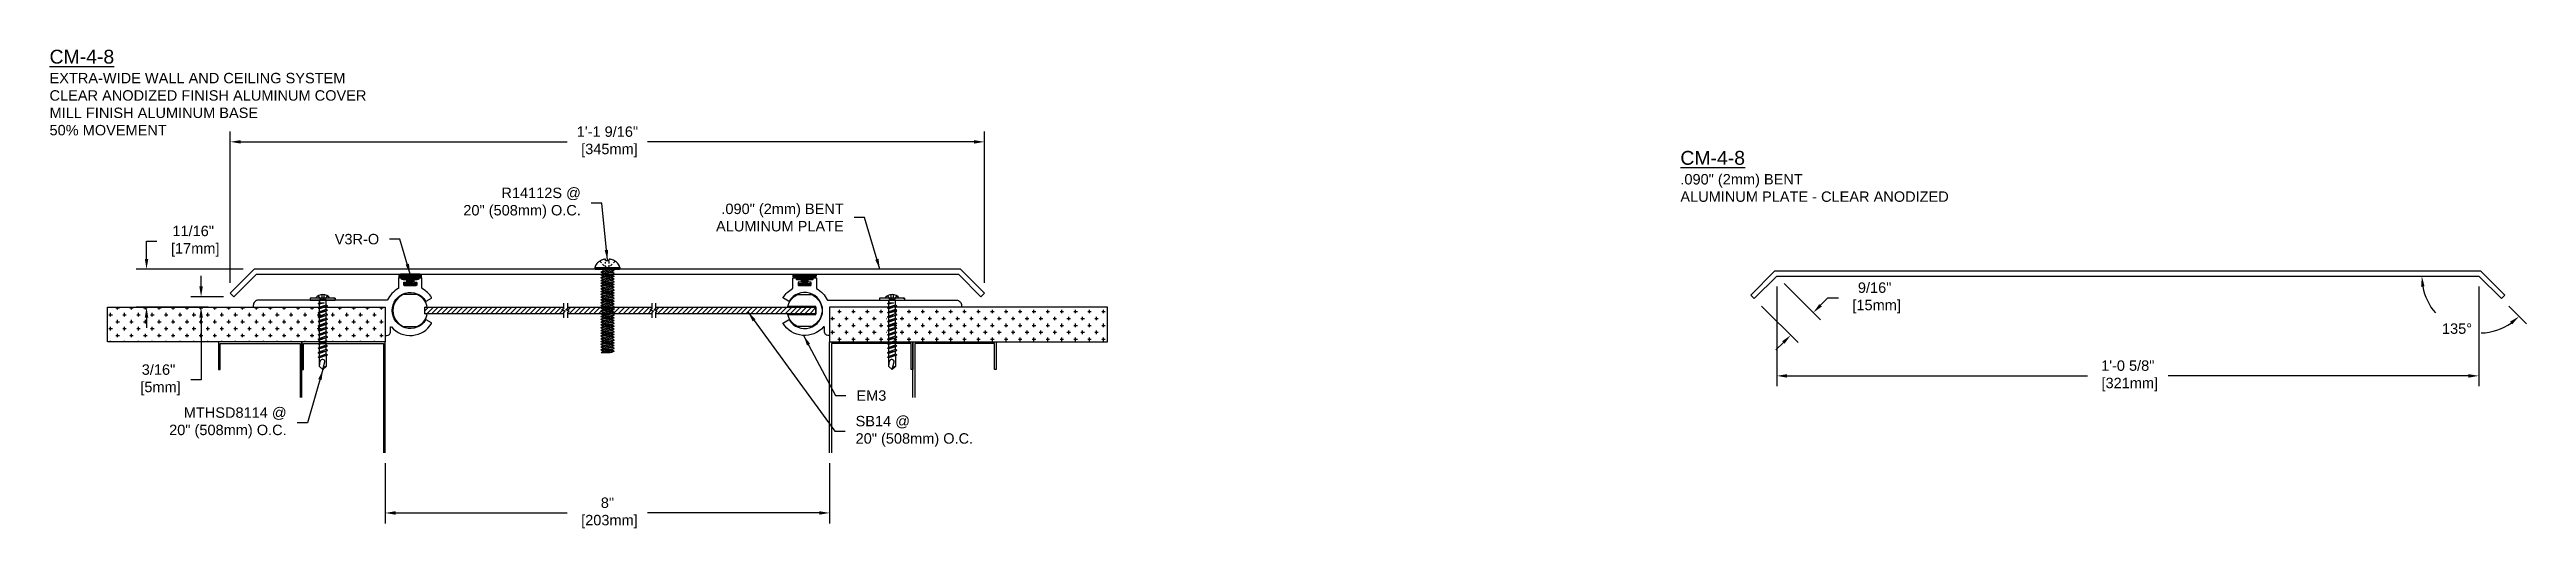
# Model space of a CAD drawing. Header units: inches. Extents: x -1.1 to 43.5, y -11.5 to -2.9.
import ezdxf

# ---------------------------------------------------------------- set-up
doc = ezdxf.new("R2010")
doc.units = ezdxf.units.IN
doc.header["$MEASUREMENT"] = 0
doc.linetypes.add('HIDDEN2', pattern=[0.1875, 0.125, -0.0625])
for name, color, linetype in [('Anchors', 4, 'Continuous'), ('Conditions', 1, 'Continuous'), ('Dimensions', 3, 'Continuous'), ('Fillers', 2, 'Continuous'), ('Metals', 7, 'Continuous'), ('TEXT', 2, 'Continuous')]:
    doc.layers.add(name, color=color, linetype=linetype)
doc.styles.add('ARIAL', font='arial.ttf')
doc.dimstyles.new('Arial', dxfattribs={"dimtxt": 0.1875, "dimasz": 0.1875, "dimexe": 0.1875, "dimexo": 0.1875, "dimgap": 0.1875, "dimtad": 0, "dimtih": 1, "dimtoh": 1, "dimdec": 4, "dimzin": 3, "dimdsep": 46, "dimlunit": 4, "dimtxsty": 'ARIAL', "dimcen": 0.1875, "dimadec": 0, "dimazin": 0, "dimtfac": 1, "dimtdec": 4, "dimtofl": 0, "dimtmove": 0, "dimatfit": 3, "dimfxl": 0, "dimfrac": 2, "dimtolj": 1, "dimtzin": 0, "dimarcsym": 0})

# ---------------------------------------------------------------- blocks, each defined once
blk = doc.blocks.new('V3RforCM')
h = blk.add_hatch(color=256)
h.paths.add_polyline_path([(0.141, -0.163), (0.205, -0.163, 0.8111), (0.189, -0.1), (-0.156, -0.1, 0.8111), (-0.172, -0.163), (-0.109, -0.163), (-0.109, -0.194), (-0.03, -0.194), (-0.03, -0.241), (-0.036, -0.267), (-0.091, -0.267), (-0.091, -0.302), (0.124, -0.302), (0.124, -0.267), (0.069, -0.267), (0.063, -0.241), (0.063, -0.194), (0.141, -0.194)])
edge = h.paths.add_edge_path(flags=16)
edge.add_spline(control_points=[(-0.139, -0.141), (-0.14, -0.141), (-0.185, -0.12), (-0.087, -0.129), (0.017, -0.14)], knot_values=[0.028497, 0.028497, 0.028497, 0.028497, 0.032831, 0.201023, 0.201023, 0.201023, 0.201023], degree=3, periodic=0)
edge.add_spline(control_points=[(0.017, -0.14), (0.12, -0.129), (0.218, -0.12), (0.173, -0.141), (0.172, -0.141)], knot_values=[0.028497, 0.028497, 0.028497, 0.028497, 0.196688, 0.201023, 0.201023, 0.201023, 0.201023], degree=3, periodic=0)
edge.add_line((0.172, -0.141), (-0.139, -0.141))
blk.add_lwpolyline([(0.141, -0.194), (0.141, -0.163), (0.205, -0.163, 0.8111), (0.189, -0.1), (-0.156, -0.1, 0.8111), (-0.172, -0.163), (-0.109, -0.163), (-0.109, -0.194), (-0.03, -0.194), (-0.03, -0.241), (-0.036, -0.267), (-0.091, -0.267), (-0.091, -0.302), (0.124, -0.302), (0.124, -0.267), (0.069, -0.267), (0.063, -0.241), (0.063, -0.194)], format="xyb", close=True)
blk.add_lwpolyline([(0.172, -0.141), (-0.139, -0.141)])
for points in [[(-0.139, -0.141), (-0.14, -0.141), (-0.185, -0.12), (-0.087, -0.129), (0.017, -0.14)], [(0.172, -0.141), (0.173, -0.141), (0.218, -0.12), (0.12, -0.129), (0.017, -0.14)]]:
    blk.add_open_spline(points, degree=3, knots=[0.028497, 0.028497, 0.028497, 0.028497, 0.0328313, 0.2010226, 0.2010226, 0.2010226, 0.2010226])
blk = doc.blocks.new('em3')
blk.add_lwpolyline([(-22.235, -3.441), (-22.235, -3.399, 0.414214), (-22.245, -3.389), (-22.28, -3.389, -0.414214), (-22.29, -3.379), (-22.29, -3.352, -0.414214), (-22.28, -3.342), (-22.207, -3.342, 0.414214), (-22.197, -3.332), (-22.197, -3.321, -0.414214), (-22.187, -3.311), (-22.151, -3.311, -0.414214), (-22.141, -3.321), (-22.141, -3.498, 0.273807), (-22.136, -3.507, -0.158832), (-21.945, -3.71, 0.29076), (-21.936, -3.716), (-19.621, -3.716, -0.414214), (-19.527, -3.81), (-19.527, -3.831, -0.414214), (-19.537, -3.841), (-21.892, -3.841, 0.414214), (-21.902, -3.851), (-21.902, -4.341, -0.414214), (-21.912, -4.351), (-21.933, -4.351, -0.414214), (-21.996, -4.289), (-21.996, -4.204, 0.692603), (-22.013, -4.198, -0.506912), (-22.737, -4.135, -0.420887), (-22.733, -4.121), (-22.642, -4.069, -0.405496), (-22.629, -4.072, 3.520953), (-22.629, -3.731, -0.405496), (-22.642, -3.734), (-22.733, -3.681, -0.420887), (-22.737, -3.668, -0.131423), (-22.569, -3.507, 0.273807), (-22.563, -3.498), (-22.563, -3.321, -0.414214), (-22.553, -3.311), (-22.517, -3.311, -0.414214), (-22.507, -3.321), (-22.507, -3.332, 0.414214), (-22.497, -3.342), (-22.425, -3.342, -0.414214), (-22.415, -3.352), (-22.415, -3.379, -0.414214), (-22.425, -3.389), (-22.46, -3.389, 0.414214), (-22.47, -3.399), (-22.47, -3.441, 0.414214), (-22.46, -3.451), (-22.245, -3.451, 0.414214)], format="xyb", close=True)
blk = doc.blocks.new('*D8')
at = {"layer": 'Defpoints', "color": 0}
for p in [(4.906, -10.168), (12.906, -10.168), (12.906, -11.25)]:
    blk.add_point(p, dxfattribs=at)
at = {"layer": 'Dimensions', "color": 0, "lineweight": -2}
for p, q in [((4.906, -10.356), (4.906, -11.437)), ((12.906, -10.356), (12.906, -11.437)), ((5.093, -11.25), (8.181, -11.25)), ((12.718, -11.25), (9.63, -11.25))]:
    blk.add_line(p, q, dxfattribs=at)
at = {"layer": 'Dimensions', "color": 0}
for points in [[(5.093, -11.218), (5.093, -11.281), (4.906, -11.25)], [(12.718, -11.218), (12.718, -11.281), (12.906, -11.25)]]:
    blk.add_solid(points, dxfattribs=at)
at = {"layer": 'Dimensions', "color": 0, "insert": (8.906, -11.25), "char_height": 0.1875, "attachment_point": 5, "style": 'ARIAL'}
blk.add_mtext('\\A1;8"\\P [203mm]', dxfattribs=at)
blk = doc.blocks.new('*D9')
at = {"layer": 'Defpoints', "color": 0}
for p in [(15.694, -4.567), (2.117, -7.293), (15.694, -7.293)]:
    blk.add_point(p, dxfattribs=at)
at = {"layer": 'Dimensions', "color": 0, "lineweight": -2}
for p, q in [((2.117, -7.106), (2.117, -4.38)), ((15.694, -7.106), (15.694, -4.38)), ((2.305, -4.567), (8.181, -4.567)), ((15.506, -4.567), (9.63, -4.567))]:
    blk.add_line(p, q, dxfattribs=at)
at = {"layer": 'Dimensions', "color": 0}
for points in [[(2.305, -4.536), (2.305, -4.598), (2.117, -4.567)], [(15.506, -4.536), (15.506, -4.598), (15.694, -4.567)]]:
    blk.add_solid(points, dxfattribs=at)
at = {"layer": 'Dimensions', "color": 0, "insert": (8.906, -4.567), "char_height": 0.1875, "attachment_point": 5, "style": 'ARIAL'}
blk.add_mtext('\\A1;1\'-1 9/16"\\P [345mm]', dxfattribs=at)
blk = doc.blocks.new('*D10')
at = {"layer": 'Defpoints', "color": 0}
for p in [(1.591, -7.543), (1.906, -7.543), (2.181, -7.357)]:
    blk.add_point(p, dxfattribs=at)
at = {"layer": 'Dimensions', "color": 0, "lineweight": -2}
for p, q in [((1.591, -7.169), (1.591, -6.982)), ((1.993, -7.357), (1.404, -7.357)), ((1.718, -7.543), (1.404, -7.543)), ((1.591, -7.731), (1.591, -8.853)), ((1.591, -8.853), (1.404, -8.853))]:
    blk.add_line(p, q, dxfattribs=at)
at = {"layer": 'Dimensions', "color": 0}
for points in [[(1.56, -7.169), (1.623, -7.169), (1.591, -7.357)], [(1.56, -7.731), (1.623, -7.731), (1.591, -7.543)]]:
    blk.add_solid(points, dxfattribs=at)
at = {"layer": 'Dimensions', "color": 0, "insert": (0.825, -8.853), "char_height": 0.1875, "attachment_point": 5, "style": 'ARIAL'}
blk.add_mtext('\\A1;3/16"\\P [5mm]', dxfattribs=at)
blk = doc.blocks.new('*D11')
at = {"layer": 'Defpoints', "color": 0}
for p in [(0.609, -6.862), (2.535, -6.862), (1.906, -7.543)]:
    blk.add_point(p, dxfattribs=at)
at = {"layer": 'Dimensions', "color": 0, "lineweight": -2}
for p, q in [((0.609, -6.674), (0.609, -6.356)), ((0.609, -6.356), (0.797, -6.356)), ((2.347, -6.862), (0.422, -6.862)), ((1.718, -7.543), (0.422, -7.543)), ((0.609, -7.731), (0.609, -7.918))]:
    blk.add_line(p, q, dxfattribs=at)
at = {"layer": 'Dimensions', "color": 0}
for points in [[(0.578, -6.674), (0.641, -6.674), (0.609, -6.862)], [(0.578, -7.731), (0.641, -7.731), (0.609, -7.543)]]:
    blk.add_solid(points, dxfattribs=at)
at = {"layer": 'Dimensions', "color": 0, "insert": (1.449, -6.356), "char_height": 0.1875, "attachment_point": 5, "style": 'ARIAL'}
blk.add_mtext('\\A1;11/16"\\P [17mm]', dxfattribs=at)
blk = doc.blocks.new('*D12')
at = {"layer": 'Defpoints', "color": 0}
for p in [(29.955, -6.985), (29.549, -7.39), (30.207, -8.048)]:
    blk.add_point(p, dxfattribs=at)
at = {"layer": 'Dimensions', "color": 0, "lineweight": -2}
for p, q in [((30.087, -7.118), (30.744, -7.775)), ((29.682, -7.523), (30.339, -8.18)), ((30.744, -7.51), (30.877, -7.377)), ((30.877, -7.377), (31.065, -7.377)), ((30.074, -8.18), (29.941, -8.313))]:
    blk.add_line(p, q, dxfattribs=at)
at = {"layer": 'Dimensions', "color": 0}
for points in [[(30.722, -7.488), (30.767, -7.532), (30.612, -7.642)], [(30.052, -8.158), (30.096, -8.202), (30.207, -8.048)]]:
    blk.add_solid(points, dxfattribs=at)
at = {"layer": 'Dimensions', "color": 0, "insert": (31.717, -7.377), "char_height": 0.1875, "attachment_point": 5, "style": 'ARIAL'}
blk.add_mtext('\\A1;9/16"\\P [15mm]', dxfattribs=at)
blk = doc.blocks.new('*D13')
at = {"layer": 'Defpoints', "color": 0}
for p in [(29.955, -6.985), (42.593, -6.985), (42.593, -8.781)]:
    blk.add_point(p, dxfattribs=at)
at = {"layer": 'Dimensions', "color": 0, "lineweight": -2}
for p, q in [((29.955, -7.173), (29.955, -8.969)), ((42.593, -7.173), (42.593, -8.969)), ((30.142, -8.781), (35.549, -8.781)), ((42.406, -8.781), (36.999, -8.781))]:
    blk.add_line(p, q, dxfattribs=at)
at = {"layer": 'Dimensions', "color": 0}
for points in [[(30.142, -8.75), (30.142, -8.813), (29.955, -8.781)], [(42.406, -8.75), (42.406, -8.813), (42.593, -8.781)]]:
    blk.add_solid(points, dxfattribs=at)
at = {"layer": 'Dimensions', "color": 0, "insert": (36.274, -8.781), "char_height": 0.1875, "attachment_point": 5, "style": 'ARIAL'}
blk.add_mtext('\\A1;1\'-0 5/8"\\P [321mm]', dxfattribs=at)
blk = doc.blocks.new('*D14')
at = {"layer": 'Defpoints', "color": 0}
for p in [(33.955, -6.985), (42.593, -6.985), (42.593, -6.985), (42.998, -7.39), (41.868, -7.71)]:
    blk.add_point(p, dxfattribs=at)
at = {"layer": 'Dimensions', "color": 0, "lineweight": -2}
blk.add_line((43.131, -7.523), (43.451, -7.843), dxfattribs=at)
for start, end in [(190.4912, 220.3616), (272.4043, 304.5088)]:
    blk.add_arc((42.593, -6.985), 1.025, start, end, dxfattribs=at)
at = {"layer": 'Dimensions', "color": 0}
for points in [[(41.554, -7.175), (41.616, -7.169), (41.568, -6.985)], [(43.154, -7.806), (43.194, -7.854), (43.318, -7.71)]]:
    blk.add_solid(points, dxfattribs=at)
at = {"layer": 'Dimensions', "color": 0, "insert": (42.201, -7.932), "char_height": 0.1875, "attachment_point": 5, "style": 'ARIAL'}
blk.add_mtext('\\A1;135°', dxfattribs=at)
blk = doc.blocks.new('BENT ALUMPLT')
at = {"layer": 'Metals'}
blk.add_lwpolyline([(-6.725, -0.53), (-6.319, -0.125), (6.319, -0.125), (6.725, -0.53), (6.788, -0.467), (6.357, -0.035), (-6.357, -0.035), (-6.788, -0.467)], close=True, dxfattribs=at)
blk = doc.blocks.new('SB14')
h = blk.add_hatch()
h.set_pattern_fill('ANSI31', color=256, scale=0.5, style=0)
h.set_pattern_definition([(45, (0.5, 0), (-0.04419417, 0.04419417), [])])
h.paths.add_polyline_path([(10.047, 12.46), (10.047, 12.43), (10.018, 12.411), (10.076, 12.389), (10.047, 12.37), (10.047, 12.34), (12.933, 12.34), (12.933, 12.46)])
h.paths.add_polyline_path([(9.977, 12.34), (9.977, 12.37), (10.006, 12.389), (9.948, 12.411), (9.977, 12.43), (9.977, 12.46), (8.46, 12.46), (8.46, 12.43), (8.431, 12.411), (8.489, 12.389), (8.46, 12.37), (8.46, 12.34)])
h.paths.add_polyline_path([(8.419, 12.389), (8.361, 12.411), (8.39, 12.43), (8.39, 12.46), (5.891, 12.46), (5.891, 12.34), (8.39, 12.34), (8.39, 12.37)])
for p, q in [((8.39, 12.53), (8.39, 12.43)), ((8.46, 12.53), (8.46, 12.43)), ((9.977, 12.53), (9.977, 12.43)), ((10.047, 12.53), (10.047, 12.43)), ((8.39, 12.43), (8.361, 12.411)), ((8.419, 12.389), (8.361, 12.411)), ((8.39, 12.37), (8.419, 12.389)), ((8.39, 12.37), (8.39, 12.27)), ((8.46, 12.43), (8.431, 12.411)), ((8.489, 12.389), (8.431, 12.411)), ((8.46, 12.37), (8.489, 12.389)), ((8.46, 12.37), (8.46, 12.27)), ((9.977, 12.43), (9.948, 12.411)), ((10.006, 12.389), (9.948, 12.411)), ((9.977, 12.37), (10.006, 12.389)), ((9.977, 12.37), (9.977, 12.27)), ((10.047, 12.43), (10.018, 12.411)), ((10.076, 12.389), (10.018, 12.411)), ((10.047, 12.37), (10.076, 12.389)), ((10.047, 12.37), (10.047, 12.27))]:
    blk.add_line(p, q)
for points in [[(5.932, 12.474, 0.233897), (5.754, 12.686), (5.504, 12.686, 0.654654), (5.504, 12.113), (5.754, 12.113, 0.233897), (5.932, 12.325), (5.891, 12.34), (5.891, 12.46)], [(12.933, 12.474), (12.425, 12.474, -0.233897), (12.604, 12.686), (12.854, 12.686, -0.654654), (12.854, 12.113), (12.604, 12.113, -0.233897), (12.425, 12.325), (12.933, 12.325)]]:
    blk.add_lwpolyline(points, format="xyb", close=True)
for points in [[(5.891, 12.46), (8.39, 12.46)], [(8.39, 12.34), (5.891, 12.34)], [(8.46, 12.46), (9.977, 12.46)], [(9.977, 12.34), (8.46, 12.34)], [(10.047, 12.46), (12.933, 12.46), (12.933, 12.34), (10.047, 12.34)]]:
    blk.add_lwpolyline(points)
blk = doc.blocks.new('R14112S')
for p, q in [((-0.226, 0.031), (0.226, 0.031)), ((-0.226, 0.031), (-0.22, 0)), ((-0.22, 0), (0.22, 0)), ((-0.109, 0.116), (-0.133, 0.141)), ((-0.057, 0.062), (-0.086, 0.092)), ((-0.085, 0), (-0.085, -0.03)), ((-0.034, 0.038), (-0.042, 0.046)), ((-0.034, 0.161), (-0.034, 0.182)), ((-0.034, 0.161), (0.034, 0.161)), ((-0.034, 0.103), (-0.034, 0.131)), ((-0.034, 0.038), (-0.034, 0.065)), ((-0.034, 0.038), (-0.01, 0.038)), ((0.01, 0.038), (0.034, 0.038)), ((0.034, 0.161), (0.034, 0.182)), ((0.034, 0.106), (0.034, 0.142)), ((0.034, 0.038), (0.034, 0.073)), ((0.034, 0.038), (0.042, 0.046)), ((0.057, 0.062), (0.086, 0.092)), ((0.085, 0), (0.085, -0.005)), ((0.109, 0.116), (0.133, 0.141)), ((0.226, 0.031), (0.22, 0)), ((-0.119, -0.05), (0.119, -0.025)), ((-0.119, -0.05), (-0.085, -0.03)), ((-0.119, -0.05), (-0.085, -0.07)), ((-0.119, -0.1), (0.119, -0.075)), ((-0.119, -0.1), (-0.085, -0.08)), ((-0.119, -0.1), (-0.085, -0.12)), ((-0.119, -0.15), (0.119, -0.125)), ((-0.119, -0.15), (-0.085, -0.13)), ((-0.119, -0.15), (-0.085, -0.17)), ((-0.119, -0.2), (0.119, -0.175)), ((-0.119, -0.2), (-0.085, -0.18)), ((-0.119, -0.2), (-0.085, -0.22)), ((-0.119, -0.25), (0.119, -0.225)), ((-0.119, -0.25), (-0.085, -0.23)), ((-0.119, -0.25), (-0.085, -0.27)), ((-0.119, -0.3), (0.119, -0.275)), ((-0.119, -0.3), (-0.085, -0.28)), ((-0.119, -0.3), (-0.085, -0.32)), ((-0.119, -0.35), (0.119, -0.325)), ((-0.119, -0.35), (-0.085, -0.33)), ((-0.119, -0.35), (-0.085, -0.37)), ((-0.119, -0.4), (0.119, -0.375)), ((-0.119, -0.4), (-0.085, -0.38)), ((-0.119, -0.4), (-0.085, -0.42)), ((-0.119, -0.45), (0.119, -0.425)), ((-0.119, -0.45), (-0.085, -0.43)), ((-0.085, -0.03), (0.085, -0.005)), ((-0.085, -0.07), (0.085, -0.045)), ((-0.085, -0.08), (0.085, -0.055)), ((-0.085, -0.07), (-0.085, -0.08)), ((-0.085, -0.12), (0.085, -0.095)), ((-0.085, -0.13), (0.085, -0.105)), ((-0.085, -0.12), (-0.085, -0.13)), ((-0.085, -0.17), (0.085, -0.145)), ((-0.085, -0.18), (0.085, -0.155)), ((-0.085, -0.17), (-0.085, -0.18)), ((-0.085, -0.22), (0.085, -0.195)), ((-0.085, -0.23), (0.085, -0.205)), ((-0.085, -0.22), (-0.085, -0.23)), ((-0.085, -0.27), (0.085, -0.245)), ((-0.085, -0.28), (0.085, -0.255)), ((-0.085, -0.27), (-0.085, -0.28)), ((-0.085, -0.32), (0.085, -0.295)), ((-0.085, -0.33), (0.085, -0.305)), ((-0.085, -0.32), (-0.085, -0.33)), ((-0.085, -0.37), (0.085, -0.345)), ((-0.085, -0.38), (0.085, -0.355)), ((-0.085, -0.37), (-0.085, -0.38)), ((-0.085, -0.42), (0.085, -0.395)), ((-0.085, -0.43), (0.085, -0.405)), ((-0.085, -0.42), (-0.085, -0.43)), ((-0.085, -0.47), (0.085, -0.445)), ((0.119, -0.025), (0.085, -0.005)), ((0.119, -0.025), (0.085, -0.045)), ((0.085, -0.045), (0.085, -0.055)), ((0.119, -0.075), (0.085, -0.055)), ((0.119, -0.075), (0.085, -0.095)), ((0.085, -0.095), (0.085, -0.105)), ((0.119, -0.125), (0.085, -0.105)), ((0.119, -0.125), (0.085, -0.145)), ((0.085, -0.145), (0.085, -0.155)), ((0.119, -0.175), (0.085, -0.155)), ((0.119, -0.175), (0.085, -0.195)), ((0.085, -0.195), (0.085, -0.205)), ((0.119, -0.225), (0.085, -0.205)), ((0.119, -0.225), (0.085, -0.245)), ((0.085, -0.245), (0.085, -0.255)), ((0.119, -0.275), (0.085, -0.255)), ((0.119, -0.275), (0.085, -0.295)), ((0.085, -0.295), (0.085, -0.305)), ((0.119, -0.325), (0.085, -0.305)), ((0.119, -0.325), (0.085, -0.345)), ((0.085, -0.345), (0.085, -0.355)), ((0.119, -0.375), (0.085, -0.355)), ((0.119, -0.375), (0.085, -0.395)), ((0.085, -0.395), (0.085, -0.405)), ((0.119, -0.425), (0.085, -0.405)), ((0.119, -0.425), (0.085, -0.445)), ((0.085, -0.445), (0.085, -0.455)), ((-0.119, -0.45), (-0.085, -0.47)), ((-0.119, -0.5), (0.119, -0.475)), ((-0.119, -0.5), (-0.085, -0.48)), ((-0.119, -0.5), (-0.085, -0.52)), ((-0.119, -0.55), (0.119, -0.525)), ((-0.119, -0.55), (-0.085, -0.53)), ((-0.119, -0.55), (-0.085, -0.57)), ((-0.119, -0.6), (0.119, -0.575)), ((-0.119, -0.6), (-0.085, -0.58)), ((-0.119, -0.6), (-0.085, -0.62)), ((-0.119, -0.65), (0.119, -0.625)), ((-0.119, -0.65), (-0.085, -0.63)), ((-0.119, -0.65), (-0.085, -0.67)), ((-0.119, -0.7), (0.119, -0.675)), ((-0.119, -0.7), (-0.085, -0.68)), ((-0.119, -0.7), (-0.085, -0.72)), ((-0.119, -0.75), (0.119, -0.725)), ((-0.119, -0.75), (-0.085, -0.73)), ((-0.119, -0.75), (-0.085, -0.77)), ((-0.119, -0.8), (0.119, -0.775)), ((-0.119, -0.8), (-0.085, -0.78)), ((-0.119, -0.8), (-0.085, -0.82)), ((-0.119, -0.85), (0.119, -0.825)), ((-0.119, -0.85), (-0.085, -0.83)), ((-0.119, -0.85), (-0.085, -0.87)), ((-0.119, -0.9), (0.119, -0.875)), ((-0.119, -0.9), (-0.085, -0.88)), ((-0.085, -0.48), (0.085, -0.455)), ((-0.085, -0.47), (-0.085, -0.48)), ((-0.085, -0.52), (0.085, -0.495)), ((-0.085, -0.53), (0.085, -0.505)), ((-0.085, -0.52), (-0.085, -0.53)), ((-0.085, -0.57), (0.085, -0.545)), ((-0.085, -0.58), (0.085, -0.555)), ((-0.085, -0.57), (-0.085, -0.58)), ((-0.085, -0.62), (0.085, -0.595)), ((-0.085, -0.63), (0.085, -0.605)), ((-0.085, -0.62), (-0.085, -0.63)), ((-0.085, -0.67), (0.085, -0.645)), ((-0.085, -0.68), (0.085, -0.655)), ((-0.085, -0.67), (-0.085, -0.68)), ((-0.085, -0.72), (0.085, -0.695)), ((-0.085, -0.73), (0.085, -0.705)), ((-0.085, -0.72), (-0.085, -0.73)), ((-0.085, -0.77), (0.085, -0.745)), ((-0.085, -0.78), (0.085, -0.755)), ((-0.085, -0.77), (-0.085, -0.78)), ((-0.085, -0.82), (0.085, -0.795)), ((-0.085, -0.83), (0.085, -0.805)), ((-0.085, -0.82), (-0.085, -0.83)), ((-0.085, -0.87), (0.085, -0.845)), ((-0.085, -0.88), (0.085, -0.855)), ((-0.085, -0.87), (-0.085, -0.88)), ((0.119, -0.475), (0.085, -0.455)), ((0.119, -0.475), (0.085, -0.495)), ((0.085, -0.495), (0.085, -0.505)), ((0.119, -0.525), (0.085, -0.505)), ((0.119, -0.525), (0.085, -0.545)), ((0.085, -0.545), (0.085, -0.555)), ((0.119, -0.575), (0.085, -0.555)), ((0.119, -0.575), (0.085, -0.595)), ((0.085, -0.595), (0.085, -0.605)), ((0.119, -0.625), (0.085, -0.605)), ((0.119, -0.625), (0.085, -0.645)), ((0.085, -0.645), (0.085, -0.655)), ((0.119, -0.675), (0.085, -0.655)), ((0.119, -0.675), (0.085, -0.695)), ((0.085, -0.695), (0.085, -0.705)), ((0.119, -0.725), (0.085, -0.705)), ((0.119, -0.725), (0.085, -0.745)), ((0.085, -0.745), (0.085, -0.755)), ((0.119, -0.775), (0.085, -0.755)), ((0.119, -0.775), (0.085, -0.795)), ((0.085, -0.795), (0.085, -0.805)), ((0.119, -0.825), (0.085, -0.805)), ((0.119, -0.825), (0.085, -0.845)), ((0.085, -0.845), (0.085, -0.855)), ((0.119, -0.875), (0.085, -0.855)), ((0.119, -0.875), (0.085, -0.895)), ((-0.119, -0.9), (-0.085, -0.92)), ((-0.119, -0.95), (0.119, -0.925)), ((-0.119, -0.95), (-0.085, -0.93)), ((-0.119, -0.95), (-0.085, -0.97)), ((-0.119, -1), (0.119, -0.975)), ((-0.119, -1), (-0.085, -0.98)), ((-0.119, -1), (-0.085, -1.02)), ((-0.119, -1.05), (0.119, -1.025)), ((-0.119, -1.05), (-0.085, -1.03)), ((-0.119, -1.05), (-0.085, -1.07)), ((-0.119, -1.1), (0.119, -1.075)), ((-0.119, -1.1), (-0.085, -1.08)), ((-0.119, -1.1), (-0.085, -1.12)), ((-0.119, -1.15), (0.119, -1.125)), ((-0.119, -1.15), (-0.085, -1.13)), ((-0.119, -1.15), (-0.085, -1.17)), ((-0.119, -1.2), (0.119, -1.175)), ((-0.119, -1.2), (-0.085, -1.18)), ((-0.119, -1.2), (-0.085, -1.22)), ((-0.119, -1.25), (0.119, -1.225)), ((-0.119, -1.25), (-0.085, -1.23)), ((-0.119, -1.25), (-0.085, -1.27)), ((-0.119, -1.3), (0.119, -1.275)), ((-0.119, -1.3), (-0.085, -1.28)), ((-0.119, -1.3), (-0.085, -1.32)), ((-0.119, -1.35), (0.119, -1.325)), ((-0.119, -1.35), (-0.085, -1.33)), ((-0.085, -0.92), (0.085, -0.895)), ((-0.085, -0.93), (0.085, -0.905)), ((-0.085, -0.92), (-0.085, -0.93)), ((-0.085, -0.97), (0.085, -0.945)), ((-0.085, -0.98), (0.085, -0.955)), ((-0.085, -0.97), (-0.085, -0.98)), ((-0.085, -1.02), (0.085, -0.995)), ((-0.085, -1.03), (0.085, -1.005)), ((-0.085, -1.02), (-0.085, -1.03)), ((-0.085, -1.07), (0.085, -1.045)), ((-0.085, -1.08), (0.085, -1.055)), ((-0.085, -1.07), (-0.085, -1.08)), ((-0.085, -1.12), (0.085, -1.095)), ((-0.085, -1.13), (0.085, -1.105)), ((-0.085, -1.12), (-0.085, -1.13)), ((-0.085, -1.17), (0.085, -1.145)), ((-0.085, -1.18), (0.085, -1.155)), ((-0.085, -1.17), (-0.085, -1.18)), ((-0.085, -1.22), (0.085, -1.195)), ((-0.085, -1.23), (0.085, -1.205)), ((-0.085, -1.22), (-0.085, -1.23)), ((-0.085, -1.27), (0.085, -1.245)), ((-0.085, -1.28), (0.085, -1.255)), ((-0.085, -1.27), (-0.085, -1.28)), ((-0.085, -1.32), (0.085, -1.295)), ((-0.085, -1.33), (0.085, -1.305)), ((-0.085, -1.32), (-0.085, -1.33)), ((0.085, -0.895), (0.085, -0.905)), ((0.119, -0.925), (0.085, -0.905)), ((0.119, -0.925), (0.085, -0.945)), ((0.085, -0.945), (0.085, -0.955)), ((0.119, -0.975), (0.085, -0.955)), ((0.119, -0.975), (0.085, -0.995)), ((0.085, -0.995), (0.085, -1.005)), ((0.119, -1.025), (0.085, -1.005)), ((0.119, -1.025), (0.085, -1.045)), ((0.085, -1.045), (0.085, -1.055)), ((0.119, -1.075), (0.085, -1.055)), ((0.119, -1.075), (0.085, -1.095)), ((0.085, -1.095), (0.085, -1.105)), ((0.119, -1.125), (0.085, -1.105)), ((0.119, -1.125), (0.085, -1.145)), ((0.085, -1.145), (0.085, -1.155)), ((0.119, -1.175), (0.085, -1.155)), ((0.119, -1.175), (0.085, -1.195)), ((0.085, -1.195), (0.085, -1.205)), ((0.119, -1.225), (0.085, -1.205)), ((0.119, -1.225), (0.085, -1.245)), ((0.085, -1.245), (0.085, -1.255)), ((0.119, -1.275), (0.085, -1.255)), ((0.119, -1.275), (0.085, -1.295)), ((0.085, -1.295), (0.085, -1.305)), ((0.119, -1.325), (0.085, -1.305)), ((0.119, -1.325), (0.085, -1.345)), ((-0.119, -1.35), (-0.085, -1.37)), ((-0.119, -1.4), (0.119, -1.375)), ((-0.119, -1.4), (-0.085, -1.38)), ((-0.119, -1.4), (-0.085, -1.42)), ((-0.119, -1.45), (0.119, -1.425)), ((-0.119, -1.45), (-0.085, -1.43)), ((-0.119, -1.45), (-0.085, -1.47)), ((-0.11, -1.5), (0.119, -1.475)), ((-0.11, -1.5), (-0.085, -1.48)), ((-0.11, -1.5), (0.048, -1.5)), ((-0.085, -1.37), (0.085, -1.345)), ((-0.085, -1.38), (0.085, -1.355)), ((-0.085, -1.37), (-0.085, -1.38)), ((-0.085, -1.42), (0.085, -1.395)), ((-0.085, -1.43), (0.085, -1.405)), ((-0.085, -1.42), (-0.085, -1.43)), ((-0.085, -1.47), (0.085, -1.445)), ((-0.085, -1.48), (0.085, -1.455)), ((-0.085, -1.47), (-0.085, -1.48)), ((0.048, -1.5), (0.085, -1.495)), ((0.085, -1.345), (0.085, -1.355)), ((0.119, -1.375), (0.085, -1.355)), ((0.119, -1.375), (0.085, -1.395)), ((0.085, -1.395), (0.085, -1.405)), ((0.119, -1.425), (0.085, -1.405)), ((0.119, -1.425), (0.085, -1.445)), ((0.085, -1.445), (0.085, -1.455)), ((0.119, -1.475), (0.085, -1.455)), ((0.119, -1.475), (0.085, -1.495))]:
    blk.add_line(p, q)
for centre, radius, start, end in [((-0.08, 0), 0.149, 152.7282, 167.9922), ((-0.041, -0.02), 0.192, 128.7816, 152.7282), ((-0.016, -0.051), 0.232, 108.4084, 128.7816), ((0, -0.1), 0.284, 96.8718, 108.4084), ((0, -0.1), 0.284, 71.5916, 83.1282), ((0.016, -0.051), 0.232, 51.2184, 71.5916), ((0.041, -0.02), 0.192, 27.2718, 51.2184), ((0.08, 0), 0.149, 12.0078, 27.2718)]:
    blk.add_arc(centre, radius, start, end)
blk = doc.blocks.new('MTHSD8114')
for p, q in [((0.224, 0.038), (-0.224, 0.038)), ((-0.224, 0.038), (-0.224, 0)), ((-0.224, 0), (0.224, 0)), ((-0.056, 0), (0.056, 0)), ((0.06, -0.087), (0.06, 0)), ((0.224, 0.038), (0.224, 0)), ((-0.081, -0.061), (-0.024, -0.047)), ((-0.081, -0.061), (-0.056, -0.047)), ((-0.081, -0.061), (-0.056, -0.074)), ((-0.081, -0.141), (0.085, -0.101)), ((-0.081, -0.141), (-0.056, -0.127)), ((-0.081, -0.141), (-0.056, -0.155)), ((-0.081, -0.221), (0.085, -0.181)), ((-0.081, -0.221), (-0.056, -0.208)), ((-0.081, -0.221), (-0.056, -0.235)), ((-0.081, -0.302), (0.085, -0.262)), ((-0.081, -0.302), (-0.056, -0.288)), ((-0.081, -0.302), (-0.056, -0.316)), ((-0.081, -0.382), (0.085, -0.342)), ((-0.081, -0.382), (-0.056, -0.368)), ((-0.081, -0.382), (-0.056, -0.396)), ((-0.081, -0.463), (0.085, -0.422)), ((-0.056, -0.047), (-0.056, 0)), ((-0.056, 0), (-0.056, -0.047)), ((0.024, -0.047), (-0.056, -0.074)), ((-0.056, -0.047), (0.024, -0.047)), ((-0.056, -0.127), (-0.056, -0.074)), ((0.06, -0.087), (-0.056, -0.127)), ((0.06, -0.115), (-0.056, -0.155)), ((-0.056, -0.208), (-0.056, -0.155)), ((0.06, -0.167), (-0.056, -0.208)), ((0.06, -0.195), (-0.056, -0.235)), ((-0.056, -0.288), (-0.056, -0.235)), ((0.06, -0.248), (-0.056, -0.288)), ((0.06, -0.276), (-0.056, -0.316)), ((-0.056, -0.368), (-0.056, -0.316)), ((0.06, -0.328), (-0.056, -0.368)), ((0.06, -0.356), (-0.056, -0.396)), ((-0.056, -0.449), (-0.056, -0.396)), ((0.06, -0.409), (-0.056, -0.449)), ((0.06, -0.436), (-0.056, -0.477)), ((0.085, -0.101), (0.06, -0.087)), ((0.085, -0.101), (0.06, -0.115)), ((0.06, -0.167), (0.06, -0.115)), ((0.085, -0.181), (0.06, -0.167)), ((0.085, -0.181), (0.06, -0.195)), ((0.06, -0.248), (0.06, -0.195)), ((0.085, -0.262), (0.06, -0.248)), ((0.085, -0.262), (0.06, -0.276)), ((0.06, -0.328), (0.06, -0.276)), ((0.085, -0.342), (0.06, -0.328)), ((0.085, -0.342), (0.06, -0.356)), ((0.06, -0.409), (0.06, -0.356)), ((0.085, -0.422), (0.06, -0.409)), ((0.085, -0.422), (0.06, -0.436)), ((0.06, -0.489), (0.06, -0.436)), ((-0.081, -0.463), (-0.056, -0.449)), ((-0.081, -0.463), (-0.056, -0.477)), ((-0.081, -0.543), (0.085, -0.503)), ((-0.081, -0.543), (-0.056, -0.529)), ((-0.081, -0.543), (-0.056, -0.557)), ((-0.081, -0.624), (0.085, -0.583)), ((-0.081, -0.624), (-0.056, -0.61)), ((-0.081, -0.624), (-0.056, -0.637)), ((-0.081, -0.704), (0.085, -0.664)), ((-0.081, -0.704), (-0.056, -0.69)), ((-0.081, -0.704), (-0.056, -0.718)), ((-0.081, -0.784), (0.085, -0.744)), ((-0.081, -0.784), (-0.056, -0.771)), ((-0.081, -0.784), (-0.056, -0.798)), ((-0.081, -0.865), (0.085, -0.825)), ((-0.081, -0.865), (-0.056, -0.851)), ((-0.081, -0.865), (-0.056, -0.879)), ((-0.056, -0.529), (-0.056, -0.477)), ((0.06, -0.489), (-0.056, -0.529)), ((0.06, -0.517), (-0.056, -0.557)), ((-0.056, -0.61), (-0.056, -0.557)), ((0.06, -0.569), (-0.056, -0.61)), ((0.06, -0.597), (-0.056, -0.637)), ((-0.056, -0.69), (-0.056, -0.637)), ((0.06, -0.65), (-0.056, -0.69)), ((0.06, -0.678), (-0.056, -0.718)), ((-0.056, -0.771), (-0.056, -0.718)), ((0.06, -0.73), (-0.056, -0.771)), ((0.06, -0.758), (-0.056, -0.798)), ((-0.056, -0.851), (-0.056, -0.798)), ((0.06, -0.811), (-0.056, -0.851)), ((0.06, -0.839), (-0.056, -0.879)), ((-0.056, -0.931), (-0.056, -0.879)), ((0.06, -0.891), (-0.056, -0.931)), ((0.085, -0.503), (0.06, -0.489)), ((0.085, -0.503), (0.06, -0.517)), ((0.06, -0.569), (0.06, -0.517)), ((0.085, -0.583), (0.06, -0.569)), ((0.085, -0.583), (0.06, -0.597)), ((0.06, -0.65), (0.06, -0.597)), ((0.085, -0.664), (0.06, -0.65)), ((0.085, -0.664), (0.06, -0.678)), ((0.06, -0.73), (0.06, -0.678)), ((0.085, -0.744), (0.06, -0.73)), ((0.085, -0.744), (0.06, -0.758)), ((0.06, -0.811), (0.06, -0.758)), ((0.085, -0.825), (0.06, -0.811)), ((0.085, -0.825), (0.06, -0.839)), ((0.06, -0.891), (0.06, -0.839)), ((0.085, -0.905), (0.06, -0.891)), ((-0.081, -0.945), (0.085, -0.905)), ((-0.081, -0.945), (-0.056, -0.931)), ((-0.081, -0.945), (-0.056, -0.959)), ((-0.081, -1.026), (0.085, -0.985)), ((-0.081, -1.026), (-0.056, -1.012)), ((-0.081, -1.026), (-0.056, -1.04)), ((0.06, -0.919), (-0.056, -0.959)), ((-0.056, -1.012), (-0.056, -0.959)), ((0.06, -0.972), (-0.056, -1.012)), ((0.06, -0.999), (-0.056, -1.04)), ((-0.056, -1.192), (-0.056, -1.04)), ((-0.056, -1.192), (-0.046, -1.097)), ((0.002, -1.25), (-0.056, -1.192)), ((0.002, -1.25), (0.039, -1.111)), ((0.002, -1.25), (0.06, -1.192)), ((0.085, -0.905), (0.06, -0.919)), ((0.06, -0.972), (0.06, -0.919)), ((0.085, -0.985), (0.06, -0.972)), ((0.085, -0.985), (0.06, -0.999)), ((0.06, -0.999), (0.06, -1.192))]:
    blk.add_line(p, q)
at = {"linetype": 'HIDDEN2'}
for p, q in [((-0.081, 0.079), (-0.038, 0.006)), ((0.038, 0.006), (-0.038, 0.006)), ((-0.019, 0.099), (-0.016, 0.006)), ((0.019, 0.099), (0.016, 0.006)), ((0.081, 0.079), (0.038, 0.006))]:
    blk.add_line(p, q, dxfattribs=at)
for centre, radius, start, end in [((0, -0.066), 0.166, 38.5375, 141.4625), ((-0.005, -1.11), 0.0433, 358.315, 162.8045), ((0.089, -1.279), 0.0922, 108.6241, 161.3759)]:
    blk.add_arc(centre, radius, start, end)
blk.add_point((0.204, 0.038))

msp = doc.modelspace()

# ---------------------------------------------------------------- hatches: boundary and pattern name
at = {"layer": 'Conditions'}
h = msp.add_hatch(dxfattribs=at)
h.set_pattern_fill('CROSS', color=256, scale=0.5, style=0)
h.set_pattern_definition([(0, (-0.0678, -11.93024), (0.125, 0.125), [0.0625, -0.1875]), (90, (-0.03655, -11.96149), (-0.125, 0.125), [0.0625, -0.1875])])
h.paths.add_polyline_path([(4.9056, -8.16811), (4.9056, -7.54311), (3.88011, -7.54311), (3.8741, -7.54522), (3.8741, -7.60222), (3.89788, -7.61539), (3.8741, -7.62855), (3.8741, -7.68556), (3.89788, -7.69872), (3.8741, -7.71188), (3.8741, -7.76889), (3.89788, -7.78205), (3.8741, -7.79522), (3.8741, -7.85222), (3.89788, -7.86539), (3.8741, -7.87855), (3.8741, -7.93556), (3.89788, -7.94872), (3.8741, -7.96188), (3.8741, -8.01889), (3.89788, -8.03205), (3.8741, -8.04522), (3.8741, -8.10222), (3.89788, -8.11539), (3.8741, -8.12855), (3.8741, -8.16811)])
h.paths.add_polyline_path([(-0.0944, -7.54311), (-0.0944, -8.16811), (3.74586, -8.16811), (3.72588, -8.15705), (3.7491, -8.1442), (3.7491, -8.08657), (3.72588, -8.07372), (3.7491, -8.06087), (3.7491, -8.00324), (3.72588, -7.99039), (3.7491, -7.97753), (3.7491, -7.91991), (3.72588, -7.90705), (3.7491, -7.8942), (3.7491, -7.83657), (3.72588, -7.82372), (3.7491, -7.81087), (3.7491, -7.75324), (3.72588, -7.74039), (3.7491, -7.72753), (3.7491, -7.66991), (3.72588, -7.65705), (3.7491, -7.6442), (3.7491, -7.58657), (3.72588, -7.57372), (3.7491, -7.56087), (3.7491, -7.54311), (2.5306, -7.54311)])
h = msp.add_hatch(dxfattribs=at)
h.set_pattern_fill('CROSS', color=256, scale=0.5, style=0)
h.set_pattern_definition([(0, (1.17832, -10.99721), (0.125, 0.125), [0.0625, -0.1875]), (90, (1.20957, -11.02846), (-0.125, 0.125), [0.0625, -0.1875])])
h.paths.add_polyline_path([(17.9056, -7.54311), (14.0621, -7.54311), (14.0621, -7.56087), (14.08532, -7.57372), (14.0621, -7.58657), (14.0621, -7.6442), (14.08532, -7.65705), (14.0621, -7.66991), (14.0621, -7.72753), (14.08532, -7.74039), (14.0621, -7.75324), (14.0621, -7.81087), (14.08532, -7.82372), (14.0621, -7.83657), (14.0621, -7.8942), (14.08532, -7.90705), (14.0621, -7.91991), (14.0621, -7.97753), (14.08532, -7.99039), (14.0621, -8.00324), (14.0621, -8.06087), (14.08532, -8.07372), (14.0621, -8.08657), (14.0621, -8.1442), (14.08532, -8.15705), (14.06535, -8.16811), (14.4056, -8.16811), (15.9056, -8.16811), (17.9056, -8.16811)])
h.paths.add_polyline_path([(13.9371, -7.87855), (13.91332, -7.86539), (13.9371, -7.85222), (13.9371, -7.79522), (13.91332, -7.78205), (13.9371, -7.76889), (13.9371, -7.71188), (13.91332, -7.69872), (13.9371, -7.68556), (13.9371, -7.62855), (13.91332, -7.61539), (13.9371, -7.60222), (13.9371, -7.54311), (12.9056, -7.54311), (12.9056, -8.16811), (13.9371, -8.16811), (13.9371, -8.12855), (13.91332, -8.11539), (13.9371, -8.10222), (13.9371, -8.04522), (13.91332, -8.03205), (13.9371, -8.01889), (13.9371, -7.96188), (13.91332, -7.94872), (13.9371, -7.93556)])

# ---------------------------------------------------------------- linework, layer by layer
for points in [[(4.9056, -8.16811), (-0.0944, -8.16811), (-0.0944, -7.54311), (4.9056, -7.54311), (4.9056, -8.16811)], [(12.9056, -8.16811), (17.9056, -8.16811), (17.9056, -7.54311), (12.9056, -7.54311), (12.9056, -8.16811)], [(3.4056, -9.16778), (3.4056, -8.16811), (1.9056, -8.16811), (1.9056, -8.66811), (1.93685, -8.66811), (1.93685, -8.19936), (3.37435, -8.19936), (3.37435, -9.16773)], [(4.9056, -10.16811), (4.9056, -8.16811), (3.4056, -8.16811), (3.4056, -8.66811), (3.43685, -8.66811), (3.43685, -8.19936), (4.87435, -8.19936), (4.87435, -10.16811)], [(12.9056, -10.16811), (12.9056, -8.16811), (14.4056, -8.16811), (14.4056, -8.66811), (14.37435, -8.66811), (14.37435, -8.19936), (12.93685, -8.19936), (12.93685, -10.16811)], [(14.4056, -9.16778), (14.4056, -8.16811), (15.9056, -8.16811), (15.9056, -8.66811), (15.87435, -8.66811), (15.87435, -8.19936), (14.43685, -8.19936), (14.43685, -9.16773)]]:
    msp.add_lwpolyline(points, dxfattribs=at)

# ---------------------------------------------------------------- block references
at = {"layer": 'Anchors'}
for name, p in [('R14112S', (8.9056, -6.86157)), ('MTHSD8114', (3.78178, -7.41811)), ('SB14', (-0.27296, -20.00331)), ('MTHSD8114', (14.02942, -7.41811))]:
    msp.add_blockref(name, p, dxfattribs=at)
at = {"layer": 'Fillers'}
msp.add_blockref('V3RforCM', (5.33906, -6.85129), dxfattribs=at)
at = {"layer": 'Fillers', "xscale": -1}
msp.add_blockref('V3RforCM', (12.47214, -6.85129), dxfattribs=at)
at = {"layer": 'Metals'}
for name, p in [('BENT ALUMPLT', (8.9056, -6.82657)), ('em3', (34.80776, -3.70223)), ('BENT ALUMPLT', (36.27385, -6.86007))]:
    msp.add_blockref(name, p, dxfattribs=at)
at = {"layer": 'Metals', "xscale": -1}
msp.add_blockref('em3', (-16.99656, -3.70223), dxfattribs=at)

# ---------------------------------------------------------------- texts
at = {"layer": 'TEXT', "char_height": 0.25, "width": 9.6875, "attachment_point": 1, "style": 'ARIAL'}
for s, insert in [('{\\LCM-4-8\\P\\H0.75x;\\lEXTRA-WIDE WALL AND CEILING SYSTEM\\PCLEAR ANODIZED FINISH ALUMINUM COVER\\PMILL FINISH ALUMINUM BASE\\P50% MOVEMENT}', (-1.13674, -2.90795)), ('{\\LCM-4-8\\P\\H0.75x;\\l.090" (2mm) BENT\\PALUMINUM PLATE - CLEAR ANODIZED }', (28.22016, -4.73018))]:
    msp.add_mtext(s, dxfattribs=dict(at, insert=insert))
at = {"layer": 'TEXT', "char_height": 0.1875, "style": 'ARIAL'}
for s, insert, attachment_point in [('R14112S @\\P20" (508mm) O.C.', (8.42801, -5.67006), 6), ('.090" (2mm) BENT\\PALUMINUM PLATE', (13.16005, -5.93089), 6), ('V3R-O', (4.79698, -6.31939), 6), ('MTHSD8114 @\\P20" (508mm) O.C.', (3.13201, -9.62643), 6), ('EM3', (13.38796, -9.13693), 4), ('SB14 @\\P20" (508mm) O.C.', (13.37334, -9.77977), 4)]:
    msp.add_mtext(s, dxfattribs=dict(at, insert=insert, attachment_point=attachment_point))

# ---------------------------------------------------------------- dimensions: what is measured, and where the dimension line sits
at = {"layer": 'Dimensions'}
for base, p1, p2, picture, middle in [((15.69385, -4.56704), (2.11735, -7.29326), (15.69385, -7.29326), '*D9', (8.9056, -4.56704)), ((42.59313, -8.78132), (29.95456, -6.98507), (42.59313, -6.98507), '*D13', (36.27385, -8.78132)), ((12.9056, -11.2497), (4.9056, -10.16811), (12.9056, -10.16811), '*D8', (8.9056, -11.2497))]:
    dim = msp.add_linear_dim(base=base, p1=p1, p2=p2, dimstyle='Arial', override={"dimpost": '\\X'}, dxfattribs=at)
    dim.commit()
    dim.dimension.update_dxf_attribs({"geometry": picture, "text_midpoint": middle, "dimtype": 160})
for base, p1, p2, angle, picture, middle, dimtype in [((0.60932, -6.86157), (1.9056, -7.54311), (2.53454, -6.86157), 90, '*D11', (1.44885, -6.35625), 160), ((1.59143, -7.54311), (2.18099, -7.3569), (1.9056, -7.54311), 90, '*D10', (0.82474, -8.85338), 160), ((30.20654, -8.04771), (29.95456, -6.98507), (29.54923, -7.3904), 225, '*D12', (31.71657, -7.37722), 161)]:
    dim = msp.add_linear_dim(base=base, p1=p1, p2=p2, angle=angle, dimstyle='Arial', override={"dimpost": '\\X'}, dxfattribs=at)
    dim.commit()
    dim.dimension.update_dxf_attribs({"geometry": picture, "text_midpoint": middle, "dimtype": dimtype})
dim = msp.add_angular_dim_2l(base=(41.86804, -7.71016), line1=((42.59313, -6.98507), (42.99846, -7.3904)), line2=((33.95456, -6.98507), (42.59313, -6.98507)), dimstyle='Arial', override={"dimpost": '\\X'}, dxfattribs=at)
dim.commit()
dim.dimension.update_dxf_attribs({"geometry": '*D14', "text_midpoint": (42.20071, -7.93245)})

# ---------------------------------------------------------------- leaders
at = {"layer": 'TEXT', "annotation_type": 0, "has_hookline": 1}
for points, hookline_direction, text_width in [([(8.9056, -6.7002), (8.80301, -5.67006), (8.61551, -5.67006)], 1, 2.08578), ([(13.80919, -6.86157), (13.53505, -5.93089), (13.34755, -5.93089)], 1, 2.28556), ([(5.3556, -6.95157), (5.17198, -6.31939), (4.98448, -6.31939)], 1, 0.7876), ([(11.4358, -7.62861), (12.99834, -9.77977), (13.18584, -9.77977)], 0, 2.08578), ([(12.43814, -8.05327), (13.01296, -9.13693), (13.20046, -9.13693)], 0, 0.50597)]:
    msp.add_leader(points, dimstyle='Arial', override={"dimgap": 0.1875, "dimtad": 0}, dxfattribs=dict(at, hookline_direction=hookline_direction, text_width=text_width))
at = {"layer": 'TEXT'}
msp.add_leader([(3.7838, -8.66811), (3.50701, -9.62643), (3.31951, -9.62643)], dimstyle='Arial', override={"dimgap": 0.1875, "dimtad": 0}, dxfattribs=at)

doc.saveas('drawing.dxf')
